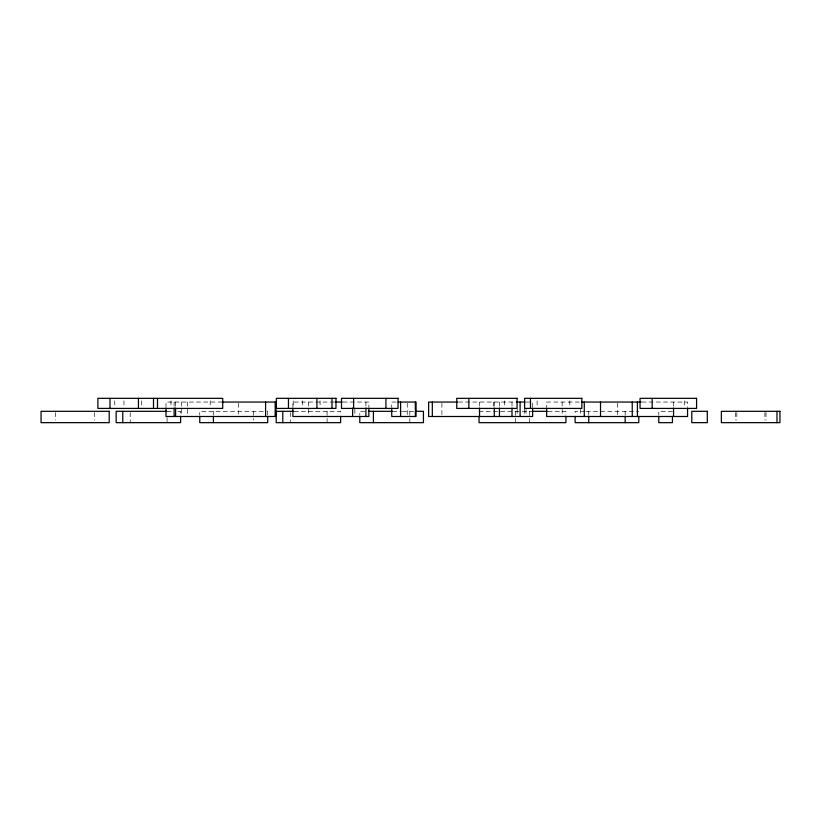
<?xml version="1.0" encoding="UTF-8"?>
<svg xmlns="http://www.w3.org/2000/svg" width="821" height="821" viewBox="0 0 821 821"><rect width="100%" height="100%" fill="white"/><g stroke="black" fill="none" stroke-linecap="round" stroke-linejoin="round"><path stroke-width="0.62" stroke-dasharray="4.11 3.08" d="M222.163 402.054L165.996 402.054L165.996 406.867M334.229 402.054L292.881 402.054L292.881 406.867M343.055 402.054L368.875 402.054L368.875 406.867M396.112 402.054L391.74 402.054L391.74 406.867M458.416 402.054L515.711 402.054M526.374 402.054L532.644 402.054L532.644 406.867M579.4 402.054L546.663 402.054L546.663 406.867M641.889 402.054L687.567 402.054L687.567 406.867M166.991 411.311L171.989 411.311M178.157 411.311L180.62 411.311L180.62 415.098M263.315 411.311L199.76 411.311L199.76 415.098M267.092 411.311L267.697 411.311L267.697 415.098M294.164 411.311L340.643 411.311L340.643 415.098M364.74 411.311L359.783 411.311L359.783 415.098M392.633 411.311L401.387 411.311M402.557 411.311L413.527 411.311M479.054 411.311L532.162 411.311M548.028 411.311L565.915 411.311L565.915 415.098M585.034 411.311L575.121 411.311L575.121 415.098M586.225 411.311L599.546 411.311M600.572 411.311L638.779 411.311M672.43 411.311L658.791 411.311L658.791 415.098M766.034 412.573L766.034 420.136M764.905 412.573L764.905 420.136M736.806 412.573L736.806 420.136M735.647 412.573L735.647 420.136M684.478 400.853L684.478 405.902M673.559 402.054L673.559 406.867M625.15 411.311L625.15 415.098M617.484 403.255L617.484 416.493M588.749 411.311L588.749 415.098M580.601 409.269L580.601 414.082M569.815 400.853L569.815 405.902M562.159 402.054L562.159 416.493M537.108 400.853L537.108 405.902M529.658 411.311L529.658 422.661M526.004 409.269L526.004 414.082M524.537 409.269L524.537 416.493M517.158 409.269L517.158 416.493M515.311 411.311L515.311 422.661M511.996 402.054L511.996 406.867M504.587 400.853L504.587 405.902M499.455 402.054L499.455 406.867M494.283 402.054L494.283 406.867M493.544 402.054L493.544 406.867M479.536 402.054L479.536 406.867M441.903 403.255L441.903 416.493M409.812 411.311L409.812 422.661M407.237 403.255L407.237 416.493M365.92 402.054L365.92 406.867M354.857 409.269L354.857 414.082M327.086 411.311L327.086 422.661M320.067 400.853L320.067 405.902M308.378 402.054L308.378 416.493M302.426 400.853L302.426 405.902M293.22 400.853L293.22 405.902M290.254 412.573L290.254 422.661M253.638 411.311L253.638 420.136M238.295 403.255L238.295 414.082M213.398 411.311L213.398 415.098M210.227 400.853L210.227 405.902M187.393 402.054L187.393 416.493M181.492 402.054L181.492 416.493M175.591 402.054L175.591 406.867M174.114 402.054L174.114 406.867M170.963 400.853L170.963 405.902M167.063 417.612L167.063 422.661M141.602 400.853L141.602 405.902M130.231 412.573L130.231 422.661M123.961 400.853L123.961 405.902M114.755 400.853L114.755 405.902M94.271 412.573L94.271 420.136M55.407 412.573L55.407 420.136"/><path stroke-width="1.23" d="M158.463 398.339L222.717 398.339L222.717 408.417L158.463 408.417M222.163 402.054L275.918 402.054L275.918 416.493L165.996 416.493L165.996 408.068M335.163 402.054L342.131 402.054M398.195 402.054L416.083 402.054L416.083 416.493L391.74 416.493L391.74 408.068M457.4 402.054L428.624 402.054L428.624 416.493L532.644 416.493L532.644 408.068M516.358 402.054L525.122 402.054M581.761 402.054L641.098 402.054M166.704 411.311L116.161 411.311L116.161 422.661L180.62 422.661L180.62 416.36M293.805 411.311L276.184 411.311L276.184 422.661L340.643 422.661L340.643 416.36M368.455 411.311L392.376 411.311M416.011 411.311L423.441 411.311L423.441 422.661L359.783 422.661L359.783 416.36M532.162 411.311L547.166 411.311M776.974 411.311L776.974 422.661M687.567 408.068L687.567 416.493L546.663 416.493L546.663 408.068M673.559 408.068L673.559 416.493M672.43 416.36L672.43 422.661L658.791 422.661L658.791 416.36M652.161 398.339L652.161 408.417M638.779 416.36L638.779 422.661L575.121 422.661L575.121 416.36M637.404 402.054L637.404 416.493M632.242 402.054L632.242 416.493M625.15 416.36L625.15 422.661M600.52 402.054L600.52 416.493M588.749 416.36L588.749 422.661M584.285 402.054L584.285 416.493M565.915 416.36L565.915 422.661L479.054 422.661L479.054 416.36M530.469 398.339L530.469 408.417M520.104 402.054L520.104 416.493M511.996 408.068L511.996 416.493M499.455 408.068L499.455 416.493M494.283 408.068L494.283 416.493M479.536 408.068L479.536 416.493M468.863 398.339L468.863 408.417M432.318 402.054L432.318 416.493M415.354 402.054L415.354 416.493M400.597 402.054L400.597 416.493M385.932 398.339L385.932 408.417M373.411 411.311L373.411 422.661M368.875 408.068L368.875 416.493L292.881 416.493L292.881 408.068M365.92 408.068L365.92 416.493M353.615 398.339L353.615 408.417M352.64 408.068L352.64 416.493M331.982 398.339L331.982 408.417M316.916 398.339L316.916 408.417M288.458 398.339L288.458 408.417M282.783 411.311L282.783 422.661M275.179 402.054L275.179 416.493M267.697 416.36L267.697 422.661L199.76 422.661L199.76 416.36M265.594 402.054L265.594 416.493M213.398 416.36L213.398 422.661M175.591 408.068L175.591 416.493M174.114 408.068L174.114 416.493M153.506 398.339L153.506 408.417M138.441 398.339L138.441 408.417M122.76 411.311L122.76 422.661M109.983 398.339L109.983 408.417M157.499 398.339L97.884 398.339L97.884 408.417L157.499 408.417L157.499 398.339M335.974 398.339L276.349 398.339L276.349 408.417L335.974 408.417L335.974 398.339M398.041 398.339L341.505 398.339L341.505 408.417L398.041 408.417L398.041 398.339M517.076 398.339L456.753 398.339L456.753 408.417L517.076 408.417L517.076 398.339M581.853 398.339L524.609 398.339L524.609 408.417L581.853 408.417L581.853 398.339M696.577 398.339L640.052 398.339L640.052 408.417L696.577 408.417L696.577 398.339M109.203 411.311L41.05 411.311L41.05 422.661L109.203 422.661L109.203 411.311M707.302 411.311L691.785 411.311L691.785 422.661L707.302 422.661L707.302 411.311M779.95 411.311L721.361 411.311L721.361 422.661L779.95 422.661L779.95 411.311"/></g></svg>
